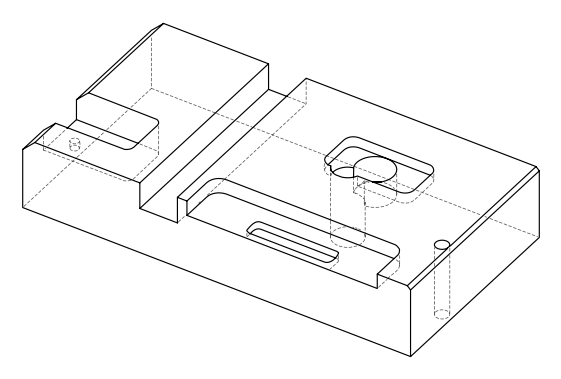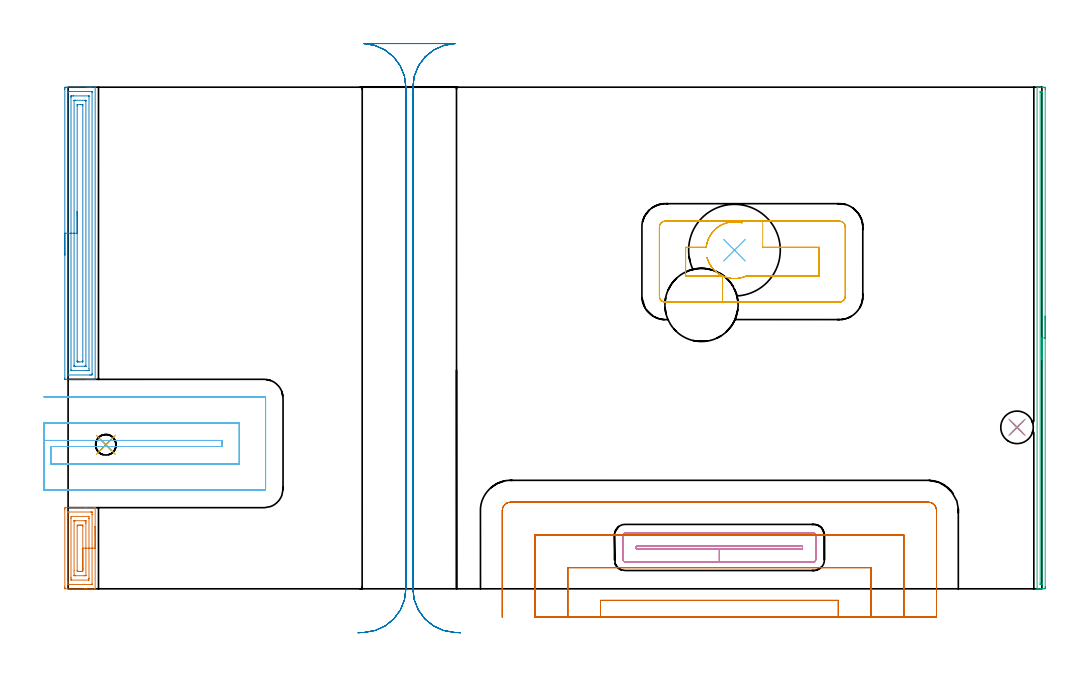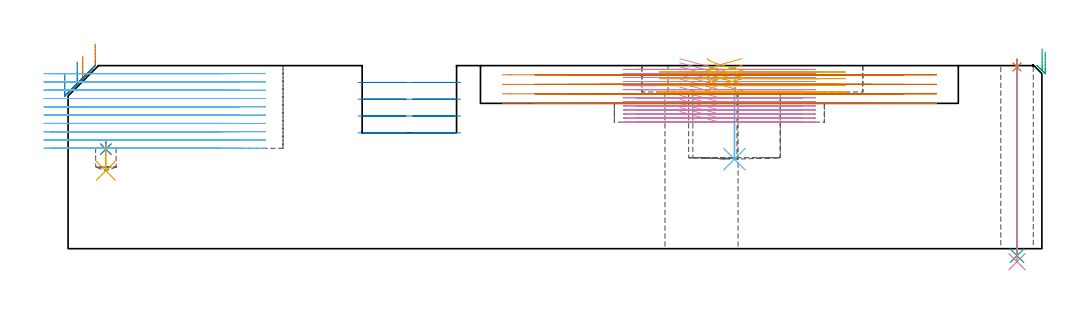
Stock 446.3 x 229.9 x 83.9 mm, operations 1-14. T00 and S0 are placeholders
(PLAN: 15 operations, 10 tool changes, 62.8 min)
(1 SPOT_DRILL | STEP1HOLE_1 | NXT0321_9005460120000 | 0.03 min | 2 mm3)
(2 SPOT_DRILL_1 | STEP1POCKET | NXT0321_9005460120000 | 0.04 min | 4158 mm3)
(3 DRILL_THROUGH_HOLE_INTO_CENTER | STEP1HOLE_1 | NXT0301_065 | 0.36 min | 5782 mm3)
(4 DRILL_TO_ENLARGE_THROUGH_HOLE | STEP1HOLE_1 | UGT0301_280 | 0.37 min | 8804 mm3)
(5 DRILL_BLIND_HOLE_INTO_CENTER | STEP1POCKET | NXT0301_065 | 0.06 min | 679 mm3)
(6 INDEXABLE_INSERT_DRILL_BLIND_HOLE_FROM_SOLID | STEP1POCKET_1 | NXT0302_036 | 0.14 min | 58721 mm3)
(7 AREA_MILL | FG_CHAMFER_SURFACE | UGT0205_001 | 1.79 min | 4270 mm3)
(8 AREA_MILL_1 | FG_CHAMFER_SURFACE_1 | UGT0205_001 | 5.66 min | 13612 mm3)
(9 AREA_MILL_2 | FG_CHAMFER_SURFACE_2 | UGT0205_001 | 3.83 min | 1568 mm3)
(10 MILL_RECTANGULAR_POCKET | POCKET_RECTANGULAR_STRAIGHT | UGT0201_007 | Follow Part, ap 2, ae 75% | 11.24 min | 52107 mm3)
(11 MILL_RECTANGULAR_POCKET_1 | POCKET_RECTANGULAR_STRAIGHT_1 | NXT0201_012 | Follow Part, ap 4, ae 75% | 3.69 min | 47085 mm3)
(12 MILL_SLOT | SLOT_PARTIAL_RECTANGULAR | NXT0201_012 | Follow Part, ap 4, ae 75% | 13.71 min | 212767 mm3)
(13 MILL_SLOT_1 | SLOT_PARTIAL_RECTANGULAR_1 | UGT0201_094 | Follow Part, ap 5, ae 75% | 14.47 min | 152095 mm3)
(14 MILL_RECTANGULAR_SLOT | SLOT_RECTANGULAR | UGT0201_019 | Follow Part, ap 10, ae 75% | 5.11 min | 306044 mm3)
(15 MILL_THROUGH_HOLE_FROM_SOLID_MATERIAL | STEP1HOLE | UGT0201_018 | Circular | 2.32 min | 61825 mm3)
(TOOL NXT0321_9005460120000 | NC Spot Drill, 142deg, 12mm, Carbide, Uncoated | D12 PA142 FL30 Z2)
(TOOL NXT0301_065 | Carbide Drill 9.4mm [860.1-0940-075A1-MM 2214] | D9.4 PA140 FL98 Z2)
(TOOL UGT0301_280 | Twist Drill 14.9 mm | D14.9 PA118 FL114 Z2)
(TOOL NXT0302_036 | Index. Insert Drill 42mm [880-D4200L50-05] | D42 PA176 FL210 Z2)
(TOOL UGT0205_001 | Chamfer Mill 20 x 3 x 45 deg. | D20 FL50 Z2)
(TOOL UGT0201_007 | End Mill 8 mm | D8 FL19 Z4)
(TOOL NXT0201_012 | ENDMILL 16mm [2P460-1600-NA 1630] | D16 FL38 Z6)
(TOOL UGT0201_094 | End mill 20 mm | D20 FL38 Z4)
(TOOL UGT0201_019 | End mill 40 mm | D40 FL63 Z6)
(TOOL UGT0201_018 | End mill 30 mm | D30 FL50 Z4)
(OP 1 SPOT_DRILL)
G17 G21 G94 G90
T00 M6
G54
G17 G0 G90 X434.9 Y74. S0 M3
G43 Z93.9 H0
G94 G81 G98 Z83.259 F250. R86.9
G80
M5
M2
(OP 2 SPOT_DRILL_1)
G17 G21 G94 G90
T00 M6
G54
G17 G0 G90 X17.3 Y66. S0 M3
G43 Z93.9 H0
G94 G81 G98 Z45.595 F250. R49.
G80
M5
M2
(OP 3 DRILL_THROUGH_HOLE_INTO_CENTER)
G17 G21 G94 G90
T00 M6
G54
G17 G0 G90 X434.9 Y74. S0 M3
G43 Z93.9 H1
G94 G73 G98 Z-3.211 F250. Q8.711 R85.9
G80
M5
M2
(OP 4 DRILL_TO_ENLARGE_THROUGH_HOLE)
G17 G21 G94 G90
T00 M6
G54
G17 G0 G90 X434.9 Y74. S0 M3
G43 Z93.9 H0
G94 G73 G98 Z-5.976 F250. Q12.839 R85.9
G80
M5
M2
(OP 5 DRILL_BLIND_HOLE_INTO_CENTER)
G17 G21 G94 G90
T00 M6
G54
G17 G0 G90 X17.3 Y66. S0 M3
G43 Z93.9 H1
G94 G81 G98 Z35.7 F250. R48.
G80
M5
M2
(OP 6 INDEXABLE_INSERT_DRILL_BLIND_HOLE_FROM_SOLID)
G17 G21 G94 G90
T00 M6
G54
G17 G0 G90 X305.4 Y155.2 S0 M3
G43 Z93.9 H1
G94 G81 G98 Z41. F250. R73.8
G80
M5
M2
(OP 7 AREA_MILL)
G17 G21 G94 G90
T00 M6
G54
G17 G0 G90 X12.4 Y28.6 S1061 M3
G43 Z93.9 H0
G94 G1 Y28.562 Z93.028 F250.
Y28.448 Z92.163
Y28.259 Z91.312
Y27.997 Z90.48
Y27.663 Z89.674
Y27.26 Z88.9
Y26.792 Z88.164
Y26.26 Z87.472
Y25.671 Z86.829
Y25.028 Z86.239
Y24.336 Z85.708
Y23.6 Z85.24
Y22.826 Z84.837
Y22.02 Z84.503
Y21.188 Z84.241
Y20.336 Z84.052
Y19.472 Z83.938
Y18.6 Z83.9
Y0.041
X12.395 Y0.01 Z83.892
X12.329 Y0. Z83.827
X8.434 Z79.933
X7.641 Z79.134
X-1.122 Y0.001 Z70.374
X-1.491 Y0.009 Z70.005
X-1.498 Y0.483 Z70.002
X-1.5 Y0.865 Z70.
Y36.214
X-1.498 Y36.717 Z70.002
X-1.491 Y37.191 Z70.005
X-1.122 Y37.2 Z70.374
X7.641 Z79.134
X8.434 Z79.933
X8.517 Z80.015
X12.33 Y37.199 Z83.829
X12.395 Y37.19 Z83.892
X12.4 Y37.158 Z83.9
Y18.6
X10.986 Z82.486
X10.985 Y2.251 Z82.485
X10.983 Y2.07 Z82.483
X10.981 Y2.026 Z82.481
X10.98 Y2.012 Z82.48
X10.932 Y2.009 Z82.432
X10.767 Y2.004 Z82.267
X10.518 Y2. Z82.018
X0.631 Z72.131
X0.001 Y2.002 Z71.501
X-0.054 Y2.007 Z71.446
X-0.074 Y2.009 Z71.426
X-0.079 Y2.083 Z71.421
X-0.082 Y2.251 Z71.418
X-0.086 Y2.973 Z71.414
Y3.135
X-0.085 Y34.949 Z71.415
X-0.083 Y35.13 Z71.417
X-0.081 Y35.174 Z71.419
X-0.08 Y35.188 Z71.42
X-0.032 Y35.191 Z71.468
X0.133 Y35.196 Z71.633
X0.382 Y35.2 Z71.882
X10.269 Z81.769
X10.899 Y35.198 Z82.399
X10.954 Y35.194 Z82.454
X10.974 Y35.191 Z82.474
X10.979 Y35.117 Z82.479
X10.982 Y34.949 Z82.482
X10.985 Y34.227 Z82.485
X10.986 Y34.065 Z82.486
Y18.6
X9.572 Z81.072
X9.571 Y4.902 Z81.071
X9.57 Y4.723 Z81.07
X9.564 Y4.018 Z81.064
X9.41 Y4.001 Z80.91
X1.525 Z73.025
X1.507 Y4.002 Z73.007
X1.335 Y4.018 Z72.835
X1.332 Y4.194 Z72.832
X1.329 Y4.902 Z72.829
Y5.082
Y32.298
X1.33 Y32.477 Z72.83
X1.335 Y33.182 Z72.835
X1.49 Y33.199 Z72.99
X9.375 Z80.875
X9.393 Y33.198 Z80.893
X9.564 Y33.182 Z81.064
X9.568 Y33.006 Z81.068
X9.571 Y32.298 Z81.071
Y32.118
X9.572 Y18.6 Z81.072
X8.157 Z79.657
Y6.149
X8.155 Y6.074 Z79.655
X8.153 Y6.029 Z79.653
X8.151 Y6.012 Z79.651
X8.137 Y6.01 Z79.637
X7.972 Y6.005 Z79.472
X7.641 Y6.001 Z79.141
X7.428 Y6. Z78.928
X3.259 Z74.759
X3.047 Z74.547
X2.864 Y6.003 Z74.364
X2.773 Y6.007 Z74.273
X2.754 Y6.01 Z74.254
X2.749 Y6.018 Z74.249
X2.747 Y6.045 Z74.247
X2.744 Y6.306 Z74.244
X2.743 Y8.437 Z74.243
Y31.051
X2.744 Y31.126 Z74.244
X2.747 Y31.171 Z74.247
X2.749 Y31.188 Z74.249
X2.763 Y31.19 Z74.263
X2.928 Y31.196 Z74.428
X3.259 Y31.199 Z74.759
X3.472 Y31.2 Z74.972
X7.641 Z79.141
X7.853 Z79.353
X8.036 Y31.197 Z79.536
X8.127 Y31.193 Z79.627
X8.146 Y31.19 Z79.646
X8.151 Y31.182 Z79.651
X8.153 Y31.155 Z79.653
X8.156 Y30.894 Z79.656
X8.157 Y30.53 Z79.657
Y30.009
Y18.6
X6.743 Z78.243
Y8.437
X6.736 Y8.016 Z78.236
X6.317 Y8.005 Z77.817
X5.888 Y8.001 Z77.388
X5.445 Y8. Z76.945
X5.012 Y8.001 Z76.512
X4.566 Y8.003 Z76.066
X4.291 Y8.01 Z75.791
X4.164 Y8.024 Z75.664
X4.157 Y8.415 Z75.657
Y8.437
Y28.763
X4.164 Y29.184 Z75.664
X4.583 Y29.195 Z76.083
X5.012 Y29.199 Z76.512
X5.455 Y29.2 Z76.955
X5.888 Y29.199 Z77.388
X6.334 Y29.197 Z77.834
X6.609 Y29.19 Z78.109
X6.736 Y29.176 Z78.236
X6.743 Y28.785 Z78.243
Y28.763
Y18.6
Y17.728 Z78.281
Y16.864 Z78.395
Y16.012 Z78.584
Y15.18 Z78.846
Y14.374 Z79.18
Y13.6 Z79.583
Y12.864 Z80.052
Y12.172 Z80.583
Y11.529 Z81.172
Y10.94 Z81.815
Y10.408 Z82.507
Y9.94 Z83.243
Y9.537 Z84.017
Y9.203 Z84.823
Y8.941 Z85.655
Y8.752 Z86.507
Y8.638 Z87.372
Y8.6 Z88.243
G0 Z93.9
M5
M2
(OP 8 AREA_MILL_1)
G17 G21 G94 G90
T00 M6
G54
G17 G0 G90 X-1.5 Y152.95 S1061 M3
G43 Z93.9 H0
Z80.
G94 G1 Y152.988 Z79.128 F250.
Y153.102 Z78.264
Y153.291 Z77.412
Y153.553 Z76.58
Y153.887 Z75.774
Y154.29 Z75.
Y154.758 Z74.264
Y155.29 Z73.572
Y155.879 Z72.929
Y156.522 Z72.34
Y157.214 Z71.809
Y157.95 Z71.34
Y158.724 Z70.937
Y159.53 Z70.603
Y160.362 Z70.341
Y161.214 Z70.152
Y162.078 Z70.038
Y162.95 Z70.
Y228.811
X-1.499 Y229.317 Z70.001
X-1.495 Y229.697 Z70.003
X-1.492 Y229.89 Z70.005
X-1.122 Y229.894 Z70.375
X-0.548 Y229.9 Z70.948
X8.517 Z80.011
X9.123 Z80.62
X9.393 Z80.89
X9.999 Z81.496
X10.269 Z81.765
X10.81 Z82.309
X12.167 Z83.666
X12.286 Y229.897 Z83.778
X12.398 Y229.89 Z83.889
X12.4 Y229.763 Z83.9
Y96.137
X12.397 Y96.01 Z83.889
X12.286 Y96.003 Z83.778
X12.167 Y96. Z83.665
X11.481 Z82.98
X10.81 Z82.309
X10.269 Z81.765
X9.999 Z81.496
X9.393 Z80.89
X9.123 Z80.62
X8.517 Z80.011
X-1.122 Z70.375
X-1.429 Y96.004 Z70.068
X-1.492 Y96.01 Z70.005
X-1.499 Y96.075 Z69.999
X-1.5 Y96.583 Z70.
Y162.95
X-0.086 Z71.414
X-0.085 Y227.373 Z71.415
X-0.084 Y227.536 Z71.416
X-0.079 Y227.89 Z71.421
X0.274 Y227.898 Z71.774
X0.631 Y227.9 Z72.131
X1.148 Z72.648
X10.928 Y227.899 Z82.428
X10.951 Y227.896 Z82.451
X10.971 Y227.891 Z82.471
X10.979 Y227.866 Z82.479
X10.984 Y227.7 Z82.484
X10.985 Y227.536 Z82.485
Y98.527
X10.984 Y98.364 Z82.484
X10.979 Y98.01 Z82.479
X10.626 Y98.002 Z82.126
X10.269 Y98. Z81.769
X9.751 Z81.251
X-0.028 Y98.001 Z71.472
X-0.051 Y98.004 Z71.449
X-0.071 Y98.009 Z71.429
X-0.079 Y98.034 Z71.421
X-0.084 Y98.2 Z71.416
X-0.085 Y98.364 Z71.415
X-0.086 Y162.95 Z71.414
X1.328 Z72.828
X1.329 Y225.044 Z72.829
X1.331 Y225.754 Z72.831
X1.333 Y225.844 Z72.833
X1.335 Y225.882 Z72.835
X1.371 Y225.892 Z72.871
X1.507 Y225.895 Z73.007
X2.24 Y225.9 Z73.74
X2.383 Z73.883
X9.25 Y225.899 Z80.75
X9.393 Y225.896 Z80.893
X9.536 Y225.89 Z81.036
X9.565 Y225.886 Z81.065
X9.567 Y225.862 Z81.067
X9.57 Y225.814 Z81.07
X9.571 Y225.754 Z81.071
Y225.572
Y100.856
X9.569 Y100.146 Z81.069
X9.567 Y100.056 Z81.067
X9.565 Y100.018 Z81.065
X9.529 Y100.008 Z81.029
X9.393 Y100.005 Z80.893
X8.66 Y100. Z80.16
X8.517 Z80.017
X1.65 Y100.001 Z73.15
X1.507 Y100.004 Z73.007
X1.364 Y100.01 Z72.864
X1.335 Y100.014 Z72.835
X1.333 Y100.038 Z72.833
X1.33 Y100.086 Z72.83
X1.329 Y100.146 Z72.829
Y100.328
X1.328 Y162.95 Z72.828
X2.743 Z74.243
Y223.782
X2.744 Y223.845 Z74.244
X2.747 Y223.88 Z74.247
X2.75 Y223.89 Z74.25
X2.757 Y223.893 Z74.257
X2.857 Y223.897 Z74.357
X3.259 Y223.9 Z74.759
X3.33 Z74.83
X7.712 Z79.212
X8.044 Y223.893 Z79.544
X8.126 Y223.89 Z79.626
X8.151 Y223.881 Z79.651
X8.153 Y223.856 Z79.653
X8.155 Y223.788 Z79.655
X8.157 Y223.447 Z79.657
Y102.118
X8.156 Y102.055 Z79.656
X8.153 Y102.02 Z79.653
X8.15 Y102.01 Z79.65
X8.143 Y102.007 Z79.643
X8.043 Y102.003 Z79.543
X7.641 Y102. Z79.141
X7.57 Z79.07
X3.188 Z74.688
X2.856 Y102.007 Z74.356
X2.774 Y102.01 Z74.274
X2.749 Y102.019 Z74.249
X2.747 Y102.044 Z74.247
X2.745 Y102.112 Z74.245
X2.743 Y102.453 Z74.243
Y162.95
X4.157 Z75.657
Y221.3
X4.16 Y221.734 Z75.66
X4.162 Y221.842 Z75.662
X4.164 Y221.888 Z75.664
X4.225 Y221.891 Z75.725
X4.424 Y221.898 Z75.924
X5.888 Y221.9 Z77.388
X6.175 Y221.899 Z77.675
X6.611 Y221.893 Z78.111
X6.705 Y221.89 Z78.205
X6.736 Y221.883 Z78.236
X6.738 Y221.839 Z78.238
X6.74 Y221.736 Z78.24
X6.743 Y221.321 Z78.243
Y104.6
X6.74 Y104.166 Z78.24
X6.738 Y104.058 Z78.238
X6.736 Y104.012 Z78.236
X6.675 Y104.009 Z78.175
X6.476 Y104.002 Z77.976
X5.012 Y104. Z76.512
X4.725 Y104.001 Z76.225
X4.289 Y104.007 Z75.789
X4.195 Y104.01 Z75.695
X4.163 Y104.017 Z75.663
X4.162 Y104.061 Z75.662
X4.159 Y104.164 Z75.659
X4.157 Y104.579 Z75.657
Y162.95
Y163.822 Z75.695
Y164.686 Z75.809
Y165.538 Z75.998
Y166.37 Z76.26
Y167.176 Z76.594
Y167.95 Z76.997
Y168.686 Z77.465
Y169.378 Z77.997
Y170.021 Z78.586
Y170.61 Z79.229
Y171.142 Z79.921
Y171.61 Z80.657
Y172.013 Z81.431
Y172.347 Z82.237
Y172.609 Z83.069
Y172.798 Z83.92
Y172.912 Z84.785
Y172.95 Z85.657
G0 Z93.9
M5
M2
(OP 9 AREA_MILL_2)
G17 G21 G94 G90
T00 M6
G54
G17 G0 G90 X447.8 Y124.95 S1061 M3
G43 Z93.9 H0
Z90.2
G94 G1 Y124.912 Z89.328 F250.
Y124.798 Z88.463
Y124.609 Z87.612
Y124.347 Z86.78
Y124.013 Z85.974
Y123.61 Z85.2
Y123.142 Z84.464
Y122.61 Z83.772
Y122.021 Z83.129
Y121.378 Z82.54
Y120.686 Z82.008
Y119.95 Z81.54
Y119.176 Z81.137
Y118.37 Z80.803
Y117.538 Z80.541
Y116.686 Z80.352
Y115.822 Z80.238
Y114.95 Z80.2
Y0.985
X447.799 Y0.616 Z80.201
X447.794 Y0.098 Z80.202
X447.791 Y0.008 Z80.205
X447.28 Y0. Z80.715
X446.73 Z81.267
X446.393 Z81.603
X445.844 Z82.153
X445.507 Z82.488
X444.833 Z83.166
X444.495 Z83.504
X444.129 Z83.862
X444.102 Y0.009 Z83.888
X444.1 Y0.17 Z83.9
Y229.73
X444.102 Y229.891 Z83.888
X444.129 Y229.9 Z83.862
X444.495 Z83.504
X444.833 Z83.166
X445.507 Z82.488
X446.73 Z81.267
X447.28 Y229.896 Z80.715
X447.791 Y229.892 Z80.205
X447.794 Y229.802 Z80.202
X447.799 Y229.284 Z80.201
X447.8 Y228.759 Z80.2
Y114.95
X446.386 Z81.614
Y2.403
X446.384 Y2.18 Z81.616
X446.381 Y2.07 Z81.619
X446.379 Y2.023 Z81.621
X446.269 Y2.01 Z81.731
X445.904 Y2.002 Z82.096
X445.652 Y2.004 Z82.348
X445.544 Y2.007 Z82.456
X445.526 Y2.009 Z82.474
X445.521 Y2.022 Z82.479
X445.518 Y2.073 Z82.482
X445.516 Y2.18 Z82.484
X445.514 Y2.395 Z82.486
Y227.49
X445.516 Y227.717 Z82.484
X445.518 Y227.826 Z82.482
X445.521 Y227.878 Z82.479
X445.528 Y227.89 Z82.472
X445.551 Y227.892 Z82.449
X445.75 Y227.897 Z82.25
X445.994 Y227.899 Z82.006
X446.248 Y227.897 Z81.752
X446.356 Y227.893 Z81.644
X446.374 Y227.89 Z81.626
X446.379 Y227.878 Z81.621
X446.382 Y227.827 Z81.618
X446.384 Y227.72 Z81.616
X446.386 Y227.505 Z81.614
Y114.95
Y114.078 Z81.652
Y113.214 Z81.766
Y112.362 Z81.955
Y111.53 Z82.217
Y110.724 Z82.551
Y109.95 Z82.954
Y109.214 Z83.423
Y108.522 Z83.954
Y107.879 Z84.543
Y107.29 Z85.186
Y106.758 Z85.878
Y106.29 Z86.614
Y105.887 Z87.388
Y105.553 Z88.194
Y105.291 Z89.026
Y105.102 Z89.878
Y104.988 Z90.743
Y104.95 Z91.614
G0 Z93.9
M5
M2
(OP 10 MILL_RECTANGULAR_POCKET)
G17 G21 G94 G90
T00 M6
G54
G17 G0 G90 X280.365 Y18.4 S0 M3
G43 Z94.028 H0
Z87.028
G94 G1 X298.5 Z82.169 F250.
X336.6 F500.
Y19.5
X260.4
Y18.4
X298.5
Y12.4
X341.8
G3 X342.6 Y13.2 R0.8
G1 Y24.7
G3 X341.8 Y25.5 R0.8
G1 X255.2
G3 X254.4 Y24.7 R0.8
G1 Y13.2
G3 X255.2 Y12.4 R0.8
G1 X298.5
X299.5
G0 X280.365 Y18.4 Z85.169
G1 X298.5 Z80.31 F250.
X336.6 F500.
Y19.5
X260.4
Y18.4
X298.5
Y12.4
X341.8
G3 X342.6 Y13.2 R0.8
G1 Y24.7
G3 X341.8 Y25.5 R0.8
G1 X255.2
G3 X254.4 Y24.7 R0.8
G1 Y13.2
G3 X255.2 Y12.4 R0.8
G1 X298.5
X299.5
G0 X280.365 Y18.4 Z83.31
G1 X298.5 Z78.451 F250.
X336.6 F500.
Y19.5
X260.4
Y18.4
X298.5
Y12.4
X341.8
G3 X342.6 Y13.2 R0.8
G1 Y24.7
G3 X341.8 Y25.5 R0.8
G1 X255.2
G3 X254.4 Y24.7 R0.8
G1 Y13.2
G3 X255.2 Y12.4 R0.8
G1 X298.5
X299.5
G0 X280.365 Y18.4 Z81.451
G1 X298.5 Z76.591 F250.
X336.6 F500.
Y19.5
X260.4
Y18.4
X298.5
Y12.4
X341.8
G3 X342.6 Y13.2 R0.8
G1 Y24.7
G3 X341.8 Y25.5 R0.8
G1 X255.2
G3 X254.4 Y24.7 R0.8
G1 Y13.2
G3 X255.2 Y12.4 R0.8
G1 X298.5
X299.5
G0 X280.365 Y18.4 Z79.591
G1 X298.5 Z74.732 F250.
X336.6 F500.
Y19.5
X260.4
Y18.4
X298.5
Y12.4
X341.8
G3 X342.6 Y13.2 R0.8
G1 Y24.7
G3 X341.8 Y25.5 R0.8
G1 X255.2
G3 X254.4 Y24.7 R0.8
G1 Y13.2
G3 X255.2 Y12.4 R0.8
G1 X298.5
X299.5
G0 X280.365 Y18.4 Z77.732
G1 X298.5 Z72.873 F250.
X336.6 F500.
Y19.5
X260.4
Y18.4
X298.5
Y12.4
X341.8
G3 X342.6 Y13.2 R0.8
G1 Y24.7
G3 X341.8 Y25.5 R0.8
G1 X255.2
G3 X254.4 Y24.7 R0.8
G1 Y13.2
G3 X255.2 Y12.4 R0.8
G1 X298.5
X299.5
G0 X280.365 Y18.4 Z75.873
G1 X298.5 Z71.014 F250.
X336.6 F500.
Y19.5
X260.4
Y18.4
X298.5
Y12.4
X341.8
G3 X342.6 Y13.2 R0.8
G1 Y24.7
G3 X341.8 Y25.5 R0.8
G1 X255.2
G3 X254.4 Y24.7 R0.8
G1 Y13.2
G3 X255.2 Y12.4 R0.8
G1 X298.5
X299.5
G0 X280.365 Y18.4 Z74.014
G1 X298.5 Z69.155 F250.
X336.6 F500.
Y19.5
X260.4
Y18.4
X298.5
Y12.4
X341.8
G3 X342.6 Y13.2 R0.8
G1 Y24.7
G3 X341.8 Y25.5 R0.8
G1 X255.2
G3 X254.4 Y24.7 R0.8
G1 Y13.2
G3 X255.2 Y12.4 R0.8
G1 X298.5
X299.5
G0 X280.365 Y18.4 Z72.155
G1 X298.5 Z67.296 F250.
X336.6 F500.
Y19.5
X260.4
Y18.4
X298.5
Y12.4
X341.8
G3 X342.6 Y13.2 R0.8
G1 Y24.7
G3 X341.8 Y25.5 R0.8
G1 X255.2
G3 X254.4 Y24.7 R0.8
G1 Y13.2
G3 X255.2 Y12.4 R0.8
G1 X298.5
X299.5
G0 X280.365 Y18.4 Z70.296
G1 X298.5 Z65.437 F250.
X336.6 F500.
Y19.5
X260.4
Y18.4
X298.5
Y12.4
X341.8
G3 X342.6 Y13.2 R0.8
G1 Y24.7
G3 X341.8 Y25.5 R0.8
G1 X255.2
G3 X254.4 Y24.7 R0.8
G1 Y13.2
G3 X255.2 Y12.4 R0.8
G1 X298.5
X299.5
G0 X280.365 Y18.4 Z68.437
G1 X298.5 Z63.577 F250.
X336.6 F500.
Y19.5
X260.4
Y18.4
X298.5
Y12.4
X341.8
G3 X342.6 Y13.2 R0.8
G1 Y24.7
G3 X341.8 Y25.5 R0.8
G1 X255.2
G3 X254.4 Y24.7 R0.8
G1 Y13.2
G3 X255.2 Y12.4 R0.8
G1 X298.5
X299.5
G0 X280.365 Y18.4 Z66.577
G1 X298.5 Z61.718 F250.
X336.6 F500.
Y19.5
X260.4
Y18.4
X298.5
Y12.4
X341.8
G3 X342.6 Y13.2 R0.8
G1 Y24.7
G3 X341.8 Y25.5 R0.8
G1 X255.2
G3 X254.4 Y24.7 R0.8
G1 Y13.2
G3 X255.2 Y12.4 R0.8
G1 X298.5
X299.5
G0 X280.365 Y18.4 Z64.718
G1 X298.5 Z59.859 F250.
X336.6 F500.
Y19.5
X260.4
Y18.4
X298.5
Y12.4
X341.8
G3 X342.6 Y13.2 R0.8
G1 Y24.7
G3 X341.8 Y25.5 R0.8
G1 X255.2
G3 X254.4 Y24.7 R0.8
G1 Y13.2
G3 X255.2 Y12.4 R0.8
G1 X298.5
X299.5
G0 X280.365 Y18.4 Z62.859
G1 X298.5 Z58. F250.
X336.6 F500.
Y19.5
X260.4
Y18.4
X298.5
Y12.4
X341.8
G3 X342.6 Y13.2 R0.8
G1 Y24.7
G3 X341.8 Y25.5 R0.8
G1 X255.2
G3 X254.4 Y24.7 R0.8
G1 Y13.2
G3 X255.2 Y12.4 R0.8
G1 X298.5
X299.5
G0 Z94.028
M5
M2
(OP 11 MILL_RECTANGULAR_POCKET_1)
G17 G21 G94 G90
T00 M6
G54
G17 G0 G90 X292.854 Y151.797 S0 M3
G43 Z94.028 H1
Z87.028
G94 G1 X292.902 Y151.629 Z86.981 F250.
X293.042 Y151.138 Z86.845
X293.552 Y149.831 Z86.469
X294.199 Y148.586 Z86.093
X294.977 Y147.418 Z85.717
X295.876 Y146.34 Z85.341
X296.886 Y145.366 Z84.965
X297.995 Y144.506 Z84.589
X299.19 Y143.77 Z84.213
X300.457 Y143.168 Z83.837
X301.782 Y142.705 Z83.461
X303.149 Y142.388 Z83.084
X304.542 Y142.22 Z82.708
X305.945 Y142.203 Z82.332
X306.454 Y142.245 Z82.196
X306.962 Y142.286 Z82.059
X308.129 Y142.482 Z81.742
X309.274 Y142.782 Z81.425
X310.387 Y143.186 Z81.108
X310.85 Y143.4 Z80.971
X344.2 F500.
Y156.5
X318.333
G0 X308.844 Y167.741 Z87.028
G1 X308.805 Y167.754 Z87.017 F250.
X307.415 Y168.05 Z86.636
X306.002 Y168.193 Z86.256
X304.581 Y168.182 Z85.875
X303.17 Y168.015 Z85.494
X301.786 Y167.696 Z85.114
X300.445 Y167.227 Z84.733
X299.163 Y166.615 Z84.352
X298.725 Y166.354 Z84.216
X298.288 Y166.092 Z84.079
X297.169 Y165.273 Z83.708
X296.144 Y164.34 Z83.336
X295.224 Y163.303 Z82.965
X294.42 Y162.174 Z82.593
X293.74 Y160.966 Z82.222
X293.193 Y159.692 Z81.85
X292.784 Y158.368 Z81.479
X292.518 Y157.007 Z81.108
X292.467 Y156.5 Z80.971
X283. F500.
Y143.4
X299.95
Y131.4
X353.5
G3 X356.2 Y134.1 R2.7
G1 Y165.8
G3 X353.5 Y168.5 R2.7
G1 X273.7
G3 X271. Y165.8 R2.7
G1 Y134.1
G3 X273.7 Y131.4 R2.7
G1 X299.95
X300.95
G0 X292.854 Y151.799 Z83.971
G1 X292.902 Y151.629 Z83.924 F250.
X293.042 Y151.138 Z83.787
X293.552 Y149.831 Z83.411
X294.199 Y148.586 Z83.035
X294.977 Y147.418 Z82.659
X295.876 Y146.341 Z82.283
X296.886 Y145.366 Z81.907
X297.995 Y144.506 Z81.531
X299.19 Y143.771 Z81.155
X300.457 Y143.168 Z80.779
X301.782 Y142.706 Z80.403
X303.149 Y142.389 Z80.027
X304.542 Y142.22 Z79.651
X305.945 Y142.203 Z79.275
X306.454 Y142.245 Z79.138
X306.962 Y142.286 Z79.002
X308.129 Y142.482 Z78.685
X309.273 Y142.783 Z78.368
X310.385 Y143.186 Z78.051
X310.848 Y143.4 Z77.914
X344.2 F500.
Y156.5
X318.331
G0 X308.842 Y167.734 Z83.971
G1 X308.65 Y167.794 Z83.917 F250.
X307.282 Y168.07 Z83.543
X305.891 Y168.198 Z83.169
X304.495 Y168.176 Z82.795
X303.109 Y168.004 Z82.421
X301.75 Y167.685 Z82.047
X300.433 Y167.222 Z81.672
X299.173 Y166.621 Z81.298
X298.725 Y166.354 Z81.159
X298.288 Y166.092 Z81.022
X297.169 Y165.273 Z80.651
X296.144 Y164.34 Z80.279
X295.224 Y163.303 Z79.908
X294.42 Y162.174 Z79.536
X293.74 Y160.966 Z79.165
X293.193 Y159.692 Z78.793
X292.784 Y158.368 Z78.422
X292.518 Y157.007 Z78.051
X292.467 Y156.5 Z77.914
X283. F500.
Y143.4
X299.951
Y131.4
X353.5
G3 X356.2 Y134.1 R2.7
G1 Y165.8
G3 X353.5 Y168.5 R2.7
G1 X273.7
G3 X271. Y165.8 R2.7
G1 Y134.1
G3 X273.7 Y131.4 R2.7
G1 X299.951
X300.951
G0 X308.843 Y167.737 Z80.914
G1 X308.726 Y167.775 Z80.881 F250.
X307.346 Y168.061 Z80.504
X305.944 Y168.196 Z80.126
X304.535 Y168.178 Z79.748
X303.136 Y168.009 Z79.371
X301.764 Y167.689 Z78.993
X300.434 Y167.223 Z78.616
X299.163 Y166.615 Z78.238
X298.725 Y166.354 Z78.102
X298.288 Y166.092 Z77.965
X297.169 Y165.273 Z77.594
X296.144 Y164.34 Z77.222
X295.224 Y163.303 Z76.851
X294.42 Y162.174 Z76.479
X293.74 Y160.966 Z76.108
X293.193 Y159.692 Z75.736
X292.784 Y158.368 Z75.365
X292.518 Y157.007 Z74.994
X292.467 Y156.5 Z74.857
X283. F500.
Y143.4
X299.951
G0 X292.854 Y151.799 Z80.914
G1 X292.902 Y151.629 Z80.867 F250.
X293.042 Y151.138 Z80.73
X293.552 Y149.831 Z80.354
X294.199 Y148.586 Z79.978
X294.977 Y147.418 Z79.602
X295.876 Y146.341 Z79.226
X296.886 Y145.366 Z78.85
X297.995 Y144.506 Z78.474
X299.19 Y143.771 Z78.098
X300.457 Y143.168 Z77.722
X301.782 Y142.706 Z77.346
X303.149 Y142.389 Z76.97
X304.542 Y142.22 Z76.594
X305.945 Y142.203 Z76.218
X306.454 Y142.245 Z76.081
X306.962 Y142.286 Z75.945
X308.129 Y142.482 Z75.628
X309.273 Y142.783 Z75.311
X310.385 Y143.186 Z74.994
X310.848 Y143.4 Z74.857
X344.2 F500.
Y156.5
X318.331
Y168.5
X273.7
G3 X271. Y165.8 R2.7
G1 Y134.1
G3 X273.7 Y131.4 R2.7
G1 X353.5
G3 X356.2 Y134.1 R2.7
G1 Y165.8
G3 X353.5 Y168.5 R2.7
G1 X318.331
X317.331
G0 X292.854 Y151.799 Z77.857
G1 X292.903 Y151.625 Z77.809 F250.
X293.009 Y151.257 Z77.706
X293.135 Y150.897 Z77.604
X293.304 Y150.416 Z77.467
X293.86 Y149.197 Z77.108
X294.539 Y148.043 Z76.749
X295.332 Y146.964 Z76.391
X296.233 Y145.972 Z76.032
X297.23 Y145.079 Z75.673
X298.314 Y144.292 Z75.314
X299.473 Y143.621 Z74.955
X300.695 Y143.073 Z74.596
X301.967 Y142.654 Z74.237
X303.275 Y142.367 Z73.879
X304.606 Y142.216 Z73.52
X305.945 Y142.203 Z73.161
X306.454 Y142.245 Z73.024
X306.962 Y142.286 Z72.888
X308.129 Y142.482 Z72.571
X309.273 Y142.783 Z72.254
X310.385 Y143.186 Z71.937
X310.848 Y143.4 Z71.8
X344.2 F500.
Y156.5
X318.331
G0 X308.841 Y167.728 Z77.857
G1 X308.363 Y167.865 Z77.724 F250.
X307.081 Y168.098 Z77.375
X305.783 Y168.202 Z77.026
X304.48 Y168.175 Z76.677
X303.187 Y168.018 Z76.327
X301.916 Y167.732 Z75.978
X300.68 Y167.321 Z75.629
X299.491 Y166.789 Z75.28
X298.725 Y166.353 Z75.044
X298.287 Y166.091 Z74.907
X297.169 Y165.272 Z74.536
X296.145 Y164.339 Z74.165
X295.225 Y163.302 Z73.793
X294.421 Y162.173 Z73.422
X293.742 Y160.965 Z73.051
X293.195 Y159.692 Z72.679
X292.786 Y158.368 Z72.308
X292.52 Y157.008 Z71.937
X292.469 Y156.5 Z71.8
X283. F500.
Y143.4
X299.951
Y131.4
X353.5
G3 X356.2 Y134.1 R2.7
G1 Y165.8
G3 X353.5 Y168.5 R2.7
G1 X273.7
G3 X271. Y165.8 R2.7
G1 Y134.1
G3 X273.7 Y131.4 R2.7
G1 X299.951
X300.951
G0 Z94.028
M5
M2
(OP 12 MILL_SLOT)
G17 G21 G94 G90
T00 M6
G54
G17 G0 G90 X-11. Y68.041 S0 M3
G43 Z94.028 H1
Z80.225
G94 G1 X-8. Y68.002 F250.
G3 X-7.741 Y68. R20. F500.
G1 X70.5
Y65.2
X-7.741
G3 X-8. Y65.198 R20.
G1 Y57.197
G2 X-7.741 Y57.2 R12.
G1 X78.5
Y76.
X-7.741
G2 X-8. Y76.003 R12.
G1 X-10.999 Y76.068 F250.
X-10.741 Y45.2
X-7.741
X89.8 F500.
G3 X90.5 Y45.9 R0.7
G1 Y87.3
G3 X89.8 Y88. R0.7
G1 X-7.741
X-10.741 F250.
G0 X-11. Y68. Z76.422
G1 X-8.
X70.5 F500.
Y65.2
X-8.
Y57.2
X78.5
Y76.
X-8.
X-11. F250.
Y45.2
X-8.
X89.8 F500.
G3 X90.5 Y45.9 R0.7
G1 Y87.3
G3 X89.8 Y88. R0.7
G1 X-8.
X-11. F250.
G0 Y68. Z72.62
G1 X-8.
X70.5 F500.
Y65.2
X-8.
Y57.2
X78.5
Y76.
X-8.
X-11. F250.
Y45.2
X-8.
X89.8 F500.
G3 X90.5 Y45.9 R0.7
G1 Y87.3
G3 X89.8 Y88. R0.7
G1 X-8.
X-11. F250.
G0 Y68. Z68.817
G1 X-8.
X70.5 F500.
Y65.2
X-8.
Y57.2
X78.5
Y76.
X-8.
X-11. F250.
Y45.2
X-8.
X89.8 F500.
G3 X90.5 Y45.9 R0.7
G1 Y87.3
G3 X89.8 Y88. R0.7
G1 X-8.
X-11. F250.
G0 Y68. Z65.014
G1 X-8.
X70.5 F500.
Y65.2
X-8.
Y57.2
X78.5
Y76.
X-8.
X-11. F250.
Y45.2
X-8.
X89.8 F500.
G3 X90.5 Y45.9 R0.7
G1 Y87.3
G3 X89.8 Y88. R0.7
G1 X-8.
X-11. F250.
G0 Y68. Z61.211
G1 X-8.
X70.5 F500.
Y65.2
X-8.
Y57.2
X78.5
Y76.
X-8.
X-11. F250.
Y45.2
X-8.
X89.8 F500.
G3 X90.5 Y45.9 R0.7
G1 Y87.3
G3 X89.8 Y88. R0.7
G1 X-8.
X-11. F250.
G0 Y68. Z57.408
G1 X-8.
X70.5 F500.
Y65.2
X-8.
Y57.2
X78.5
Y76.
X-8.
X-11. F250.
Y45.2
X-8.
X89.8 F500.
G3 X90.5 Y45.9 R0.7
G1 Y87.3
G3 X89.8 Y88. R0.7
G1 X-8.
X-11. F250.
G0 Y68. Z53.606
G1 X-8.
X70.5 F500.
Y65.2
X-8.
Y57.2
X78.5
Y76.
X-8.
X-11. F250.
Y45.2
X-8.
X89.8 F500.
G3 X90.5 Y45.9 R0.7
G1 Y87.3
G3 X89.8 Y88. R0.7
G1 X-8.
X-11. F250.
G0 Y68. Z49.803
G1 X-8.
X70.5 F500.
Y65.2
X-8.
Y57.2
X78.5
Y76.
X-8.
X-11. F250.
Y45.2
X-8.
X89.8 F500.
G3 X90.5 Y45.9 R0.7
G1 Y87.3
G3 X89.8 Y88. R0.7
G1 X-8.
X-11. F250.
G0 Y68. Z46.
G1 X-8.
X70.5 F500.
Y65.2
X-8.
Y57.2
X78.5
Y76.
X-8.
X-11. F250.
Y45.2
X-8.
X89.8 F500.
G3 X90.5 Y45.9 R0.7
G1 Y87.3
G3 X89.8 Y88. R0.7
G1 X-8.
X-11. F250.
G0 Z94.028
M5
M2
(OP 13 MILL_SLOT_1)
G17 G21 G94 G90
T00 M6
G54
G17 G0 G90 X353. Y-13. S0 M3
G43 Z94.028 H0
Z79.671
G94 G1 Y-10. F250.
Y-5.3 F500.
X244.
Y-10.
Y-13. F250.
X368.
Y-10.
Y9.7 F500.
X229.
Y-10.
Y-13. F250.
X383.
Y-10.
Y24.7 F500.
X214.
Y-10.
Y-13. F250.
X398.
Y-10.
Y35.9 F500.
G3 X394.2 Y39.7 R3.8
G1 X202.8
G3 X199. Y35.9 R3.8
G1 Y-10.
Y-13. F250.
G0 X353. Z75.314
G1 Y-10.
Y-5.3 F500.
X244.
Y-10.
Y-13. F250.
X368.
Y-10.
Y9.7 F500.
X229.
Y-10.
Y-13. F250.
X383.
Y-10.
Y24.7 F500.
X214.
Y-10.
Y-13. F250.
X398.
Y-10.
Y35.9 F500.
G3 X394.2 Y39.7 R3.8
G1 X202.8
G3 X199. Y35.9 R3.8
G1 Y-10.
Y-13. F250.
G0 X353. Z70.957
G1 Y-10.
Y-5.3 F500.
X244.
Y-10.
Y-13. F250.
X368.
Y-10.
Y9.7 F500.
X229.
Y-10.
Y-13. F250.
X383.
Y-10.
Y24.7 F500.
X214.
Y-10.
Y-13. F250.
X398.
Y-10.
Y35.9 F500.
G3 X394.2 Y39.7 R3.8
G1 X202.8
G3 X199. Y35.9 R3.8
G1 Y-10.
Y-13. F250.
G0 X353. Z66.6
G1 Y-10.
Y-5.3 F500.
X244.
Y-10.
Y-13. F250.
X368.
Y-10.
Y9.7 F500.
X229.
Y-10.
Y-13. F250.
X383.
Y-10.
Y24.7 F500.
X214.
Y-10.
Y-13. F250.
X398.
Y-10.
Y35.9 F500.
G3 X394.2 Y39.7 R3.8
G1 X202.8
G3 X199. Y35.9 R3.8
G1 Y-10.
Y-13. F250.
G0 Z94.028
M5
M2
(OP 14 MILL_RECTANGULAR_SLOT)
G17 G21 G94 G90
T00 M6
G54
G17 G0 G90 X179.9 Y-20.134 S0 M3
G43 Z94.028 H0
Z76.2
G94 G1 X176.905 Y-19.97 F250.
G2 X158. Y0. R20. F500.
G1 Y229.9
G2 X177.368 Y249.89 R20.
G1 X135.432
G2 X154.8 Y229.9 R20.
G1 Y0.
G2 X135.895 Y-19.97 R20.
G1 X132.9 Y-20.134 F250.
G0 X179.9 Z68.5
G1 X176.905 Y-19.97
G2 X158. Y0. R20. F500.
G1 Y229.9
G2 X177.368 Y249.89 R20.
G1 X135.432
G2 X154.8 Y229.9 R20.
G1 Y0.
G2 X135.895 Y-19.97 R20.
G1 X132.9 Y-20.134 F250.
G0 X179.9 Z60.8
G1 X176.905 Y-19.97
G2 X158. Y0. R20. F500.
G1 Y229.9
G2 X177.368 Y249.89 R20.
G1 X135.432
G2 X154.8 Y229.9 R20.
G1 Y0.
G2 X135.895 Y-19.97 R20.
G1 X132.9 Y-20.134 F250.
G0 X179.9 Z53.1
G1 X176.905 Y-19.97
G2 X158. Y0. R20. F500.
G1 Y229.9
G2 X177.368 Y249.89 R20.
G1 X135.432
G2 X154.8 Y229.9 R20.
G1 Y0.
G2 X135.895 Y-19.97 R20.
G1 X132.9 Y-20.134 F250.
G0 Z94.028
M5
M2
